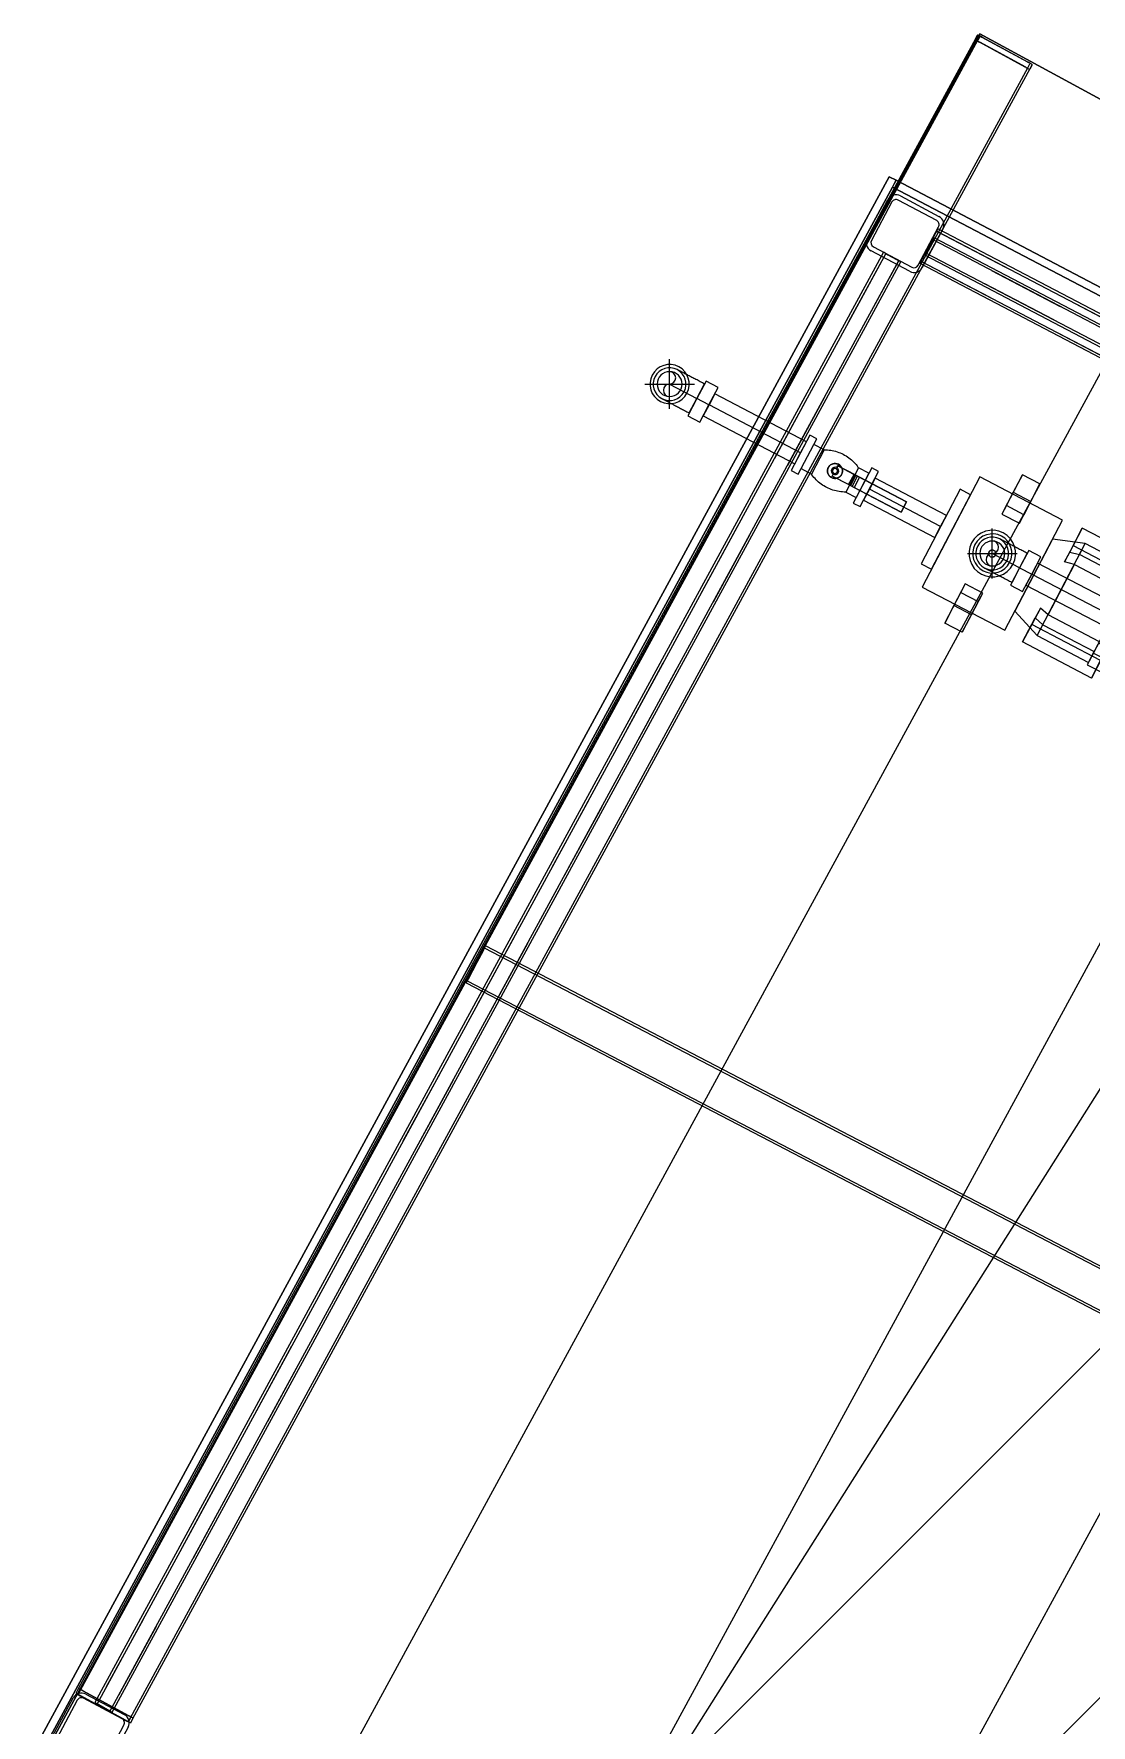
# Model space of a CAD drawing. Header units: metres. Extents: x -207 to 292, y -187 to 169.
# Drawn here: x 9.189 to 10.549, y 98.082 to 100.258 of the extents above; entities that cross this region are included whole.
import ezdxf

# ---------------------------------------------------------------- set-up
doc = ezdxf.new("R2010")
doc.units = ezdxf.units.M
doc.linetypes.add('Hidden', pattern=[0.007144, 0.004763, -0.002381])
for name, color, linetype, lineweight in [('A-FLOR', 7, 'Continuous', 9), ('A-ROOF', 7, 'Continuous', 9), ('A-ROOF-PATT', 7, 'Continuous', 9), ('I-WALL', 7, 'Continuous', 9), ('M-EQPM', 7, 'Continuous', 9), ('P-PIPE', 7, 'Continuous', 9), ('P-PIPE-CNTR', 7, 'Continuous', 9), ('S-BEAM', 7, 'Continuous', 9), ('S-COLS', 7, 'Continuous', 9)]:
    doc.layers.add(name, color=color, linetype=linetype, lineweight=lineweight)
doc.layers.add('PR10-ARQ-PL-001-Emplazamiento-C-1_dwg', color=7, linetype='Continuous', lineweight=9, true_color=0x767676)

# ---------------------------------------------------------------- blocks, each defined once
blk = doc.blocks.new('FCA_N_Columna de acero - 80 x 80 mm-2117978-PLANTA EMPLAZAMIENTO ACTUALIZADO')
at = {"layer": 'S-COLS'}
for p, q in [((-0.04, -0.028), (-0.04, 0.028)), ((-0.04, -0.028), (-0.04, 0.028)), ((-0.034, 0.028), (-0.034, -0.028)), ((-0.034, 0.028), (-0.034, -0.028)), ((-0.028, 0.04), (0.028, 0.04)), ((-0.028, 0.04), (0.028, 0.04)), ((0.028, 0.034), (-0.028, 0.034)), ((0.028, 0.034), (-0.028, 0.034)), ((0.034, -0.028), (0.034, 0.028)), ((0.034, -0.028), (0.034, 0.028)), ((0.04, 0.028), (0.04, -0.028)), ((0.04, 0.028), (0.04, -0.028)), ((-0.028, -0.034), (0.028, -0.034)), ((-0.028, -0.034), (0.028, -0.034)), ((0.028, -0.04), (-0.028, -0.04)), ((0.028, -0.04), (-0.028, -0.04))]:
    blk.add_line(p, q, dxfattribs=at)
for centre, radius, start, end in [((-0.028, 0.028), 0.012, 90, 180), ((-0.028, 0.028), 0.012, 90, 180), ((-0.028, 0.028), 0.006, 90, 180), ((-0.028, 0.028), 0.006, 90, 180), ((0.028, 0.028), 0.012, 360, 90), ((0.028, 0.028), 0.012, 360, 90), ((0.028, 0.028), 0.006, 360, 90), ((0.028, 0.028), 0.006, 360, 90), ((-0.028, -0.028), 0.012, 180, 270), ((-0.028, -0.028), 0.012, 180, 270), ((-0.028, -0.028), 0.006, 180, 270), ((-0.028, -0.028), 0.006, 180, 270), ((0.028, -0.028), 0.012, 270, 360), ((0.028, -0.028), 0.006, 270, 360), ((0.028, -0.028), 0.012, 270, 360), ((0.028, -0.028), 0.006, 270, 360)]:
    blk.add_arc(centre, radius, start, end, dxfattribs=at)
blk = doc.blocks.new('FCA_N_Columna de acero - 80 x 80 mm-2120032-PLANTA EMPLAZAMIENTO ACTUALIZADO')
at = {"layer": 'S-COLS'}
for p, q in [((-0.04, -0.028), (-0.04, 0.028)), ((-0.04, -0.028), (-0.04, 0.028)), ((-0.034, 0.028), (-0.034, -0.028)), ((-0.034, 0.028), (-0.034, -0.028)), ((-0.028, 0.04), (0.028, 0.04)), ((-0.028, 0.04), (0.028, 0.04)), ((0.028, 0.034), (-0.028, 0.034)), ((0.028, 0.034), (-0.028, 0.034)), ((0.034, -0.028), (0.034, 0.028)), ((0.034, -0.028), (0.034, 0.028)), ((0.04, 0.028), (0.04, -0.028)), ((0.04, 0.028), (0.04, -0.028)), ((-0.028, -0.034), (0.028, -0.034)), ((-0.028, -0.034), (0.028, -0.034)), ((0.028, -0.04), (-0.028, -0.04)), ((0.028, -0.04), (-0.028, -0.04))]:
    blk.add_line(p, q, dxfattribs=at)
for centre, radius, start, end in [((-0.028, 0.028), 0.012, 90, 180), ((-0.028, 0.028), 0.012, 90, 180), ((-0.028, 0.028), 0.006, 90, 180), ((-0.028, 0.028), 0.006, 90, 180), ((0.028, 0.028), 0.012, 360, 90), ((0.028, 0.028), 0.012, 360, 90), ((0.028, 0.028), 0.006, 360, 90), ((0.028, 0.028), 0.006, 360, 90), ((-0.028, -0.028), 0.012, 180, 270), ((-0.028, -0.028), 0.012, 180, 270), ((-0.028, -0.028), 0.006, 180, 270), ((-0.028, -0.028), 0.006, 180, 270), ((0.028, -0.028), 0.012, 270, 360), ((0.028, -0.028), 0.006, 270, 360), ((0.028, -0.028), 0.012, 270, 360), ((0.028, -0.028), 0.006, 270, 360)]:
    blk.add_arc(centre, radius, start, end, dxfattribs=at)
blk = doc.blocks.new('M_HSS Rectangular - HSS50_8X25_4X3_2-2119533-PLANTA EMPLAZAMIENTO ACTUALIZADO')
at = {"layer": 'S-BEAM'}
for p, q in [((1.0626, 0.0127), (-1.0611, 0.0127)), ((-1.0611, 0.0127), (-1.0611, 0.00634)), ((-1.0611, 0.0127), (-1.0611, 0.00634)), ((1.0626, 0.00952), (-1.0611, 0.00952)), ((-1.0611, 0.00634), (-1.0611, 0.00952)), ((-1.0611, 0.00634), (-1.0611, 0.00952)), ((-1.0611, -0.00634), (-1.0611, 0.00634)), ((-1.0611, 0.00634), (-1.0611, -0.00634)), ((-1.0611, 0.00634), (-1.0611, -0.00634)), ((-1.0611, -0.00634), (-1.0611, 0.00634)), ((1.0626, 0.00634), (1.0626, 0.0127)), ((1.0626, 0.00634), (1.0626, 0.0127)), ((1.0626, 0.00952), (1.0626, 0.00634)), ((1.0626, 0.00952), (1.0626, 0.00634)), ((1.0626, -0.00634), (1.0626, 0.00634)), ((1.0626, 0.00634), (1.0626, -0.00634)), ((1.0626, 0.00634), (1.0626, -0.00634)), ((1.0626, -0.00634), (1.0626, 0.00634)), ((-1.0611, -0.00634), (-1.0611, -0.0127)), ((-1.0611, -0.00634), (-1.0611, -0.0127)), ((-1.0611, -0.00952), (-1.0611, -0.00634)), ((-1.0611, -0.00952), (-1.0611, -0.00634)), ((-1.0611, -0.00952), (1.0626, -0.00952)), ((-1.0611, -0.0127), (1.0626, -0.0127)), ((1.0626, -0.0127), (1.0626, -0.00634)), ((1.0626, -0.0127), (1.0626, -0.00634)), ((1.0626, -0.00634), (1.0626, -0.00952)), ((1.0626, -0.00634), (1.0626, -0.00952))]:
    blk.add_line(p, q, dxfattribs=at)
at = {"layer": 'S-BEAM', "linetype": 'Hidden'}
for p, q in [((1.0626, 0.00952), (-1.0611, 0.00952)), ((1.0626, -0.00952), (-1.0611, -0.00952))]:
    blk.add_line(p, q, dxfattribs=at)
blk = doc.blocks.new('M_HSS Rectangular - HSS50_8X25_4X3_2-2119583-PLANTA EMPLAZAMIENTO ACTUALIZADO')
at = {"layer": 'S-BEAM'}
for p, q in [((1.1933, 0.0127), (-1.1918, 0.0127)), ((-1.1918, 0.0127), (-1.1918, 0.00634)), ((-1.1918, 0.0127), (-1.1918, 0.00634)), ((1.1933, 0.00952), (-1.1918, 0.00952)), ((-1.1918, 0.00634), (-1.1918, 0.00952)), ((-1.1918, 0.00634), (-1.1918, 0.00952)), ((-1.1918, -0.00634), (-1.1918, 0.00634)), ((-1.1918, 0.00634), (-1.1918, -0.00634)), ((-1.1918, 0.00634), (-1.1918, -0.00634)), ((-1.1918, -0.00634), (-1.1918, 0.00634)), ((-1.1918, -0.00634), (-1.1918, -0.0127)), ((-1.1918, -0.00634), (-1.1918, -0.0127)), ((-1.1918, -0.00952), (-1.1918, -0.00634)), ((-1.1918, -0.00952), (-1.1918, -0.00634)), ((-1.1918, -0.00952), (1.1933, -0.00952)), ((-1.1918, -0.0127), (1.1933, -0.0127))]:
    blk.add_line(p, q, dxfattribs=at)
at = {"layer": 'S-BEAM', "linetype": 'Hidden'}
for p, q in [((1.1933, 0.00952), (-1.1918, 0.00952)), ((1.1933, -0.00952), (-1.1918, -0.00952))]:
    blk.add_line(p, q, dxfattribs=at)
blk = doc.blocks.new('M_HSS Rectangular - 8 x 8 cm-2120033-PLANTA EMPLAZAMIENTO ACTUALIZADO')
at = {"layer": 'S-BEAM'}
for p, q in [((10.4025, 100.2494), (9.2461, 98.122)), ((10.4026, 100.2563), (9.2462, 98.1289)), ((10.3997, 100.2509), (10.4026, 100.2563)), ((10.4054, 100.2548), (10.4025, 100.2494)), ((10.4641, 100.2152), (10.405, 100.2474)), ((10.4052, 100.2476), (10.4643, 100.2155)), ((10.4675, 100.2214), (10.4084, 100.2535)), ((10.4085, 100.2538), (10.4676, 100.2216)), ((9.3108, 98.0869), (10.4672, 100.2142)), ((9.3165, 98.0907), (10.4729, 100.2181)), ((10.4672, 100.2142), (10.4701, 100.2196)), ((10.4729, 100.2181), (10.47, 100.2127)), ((9.2462, 98.1289), (9.2433, 98.1236)), ((9.2461, 98.122), (9.249, 98.1274)), ((9.2486, 98.12), (9.3077, 98.0879)), ((9.3079, 98.0881), (9.2488, 98.1203)), ((9.252, 98.1261), (9.3111, 98.094)), ((9.3112, 98.0943), (9.2521, 98.1264)), ((9.3137, 98.0922), (9.3108, 98.0869)), ((9.3136, 98.0853), (9.3165, 98.0907))]:
    blk.add_line(p, q, dxfattribs=at)
for centre, major_axis, start_param, end_param in [((10.4053, 100.2479), (-0.00559, 0.00304), 0, 1.570796), ((10.4053, 100.2479), (-0.00279, 0.00152), 0, 1.570796), ((10.4082, 100.2532), (-0.00559, 0.00304), 4.712389, 6.283185), ((10.4082, 100.2532), (-0.00279, 0.00152), 4.712389, 6.283185), ((10.4644, 100.2157), (-0.00559, 0.00304), 1.570796, 3.141593), ((10.4644, 100.2157), (-0.00279, 0.00152), 1.570796, 3.141593), ((10.4673, 100.2211), (-0.00279, 0.00152), 3.141593, 4.712389), ((10.4673, 100.2211), (-0.00559, 0.00304), 3.141593, 4.712389), ((9.2489, 98.1205), (-0.00559, 0.00304), 0, 1.570796), ((9.2489, 98.1205), (-0.00279, 0.00152), 0, 1.570796), ((9.2518, 98.1259), (-0.00559, 0.00304), 4.712389, 6.283185), ((9.2518, 98.1259), (-0.00279, 0.00152), 4.712389, 6.283185), ((9.3109, 98.0938), (-0.00279, 0.00152), 3.141593, 4.712389), ((9.3109, 98.0938), (-0.00559, 0.00304), 3.141593, 4.712389), ((9.308, 98.0884), (-0.00559, 0.00304), 1.570796, 3.141593), ((9.308, 98.0884), (-0.00279, 0.00152), 1.570796, 3.141593)]:
    blk.add_ellipse(centre, major_axis=major_axis, ratio=0.090789, start_param=start_param, end_param=end_param, dxfattribs=at)
blk = doc.blocks.new('M_HSS Rectangular - 5 x 5 cm-2120839-PLANTA EMPLAZAMIENTO ACTUALIZADO')
at = {"layer": 'S-BEAM'}
for p, q in [((1.1932, 0.025), (-1.1917, 0.025)), ((1.1932, 0.02182), (-1.1917, 0.02182)), ((1.1932, 0.01864), (1.1932, 0.025)), ((1.1932, 0.01864), (1.1932, 0.025)), ((1.1932, 0.02182), (1.1932, 0.01864)), ((1.1932, 0.02182), (1.1932, 0.01864)), ((1.1932, -0.01864), (1.1932, 0.01864)), ((1.1932, 0.01864), (1.1932, -0.01864)), ((1.1932, 0.01864), (1.1932, -0.01864)), ((1.1932, -0.01864), (1.1932, 0.01864)), ((1.1932, -0.025), (1.1932, -0.01864)), ((1.1932, -0.025), (1.1932, -0.01864)), ((1.1932, -0.01864), (1.1932, -0.02182)), ((1.1932, -0.01864), (1.1932, -0.02182)), ((-1.1917, -0.02182), (1.1932, -0.02182)), ((-1.1917, -0.025), (1.1932, -0.025))]:
    blk.add_line(p, q, dxfattribs=at)
at = {"layer": 'S-BEAM', "linetype": 'Hidden'}
for p, q in [((1.1932, 0.02182), (-1.1917, 0.02182)), ((1.1932, -0.02182), (-1.1917, -0.02182))]:
    blk.add_line(p, q, dxfattribs=at)
blk = doc.blocks.new('M_HSS Rectangular - 5 x 5 cm-2120594-PLANTA EMPLAZAMIENTO ACTUALIZADO')
at = {"layer": 'S-BEAM'}
for p, q in [((9.7648, 99.075), (9.7477, 99.0421)), ((9.7478, 99.0424), (9.765, 99.0753)), ((9.7671, 99.0793), (9.7499, 99.0465)), ((9.7501, 99.0468), (9.7672, 99.0796)), ((9.768, 99.0812), (9.7648, 99.075)), ((9.765, 99.0753), (9.7666, 99.0784)), ((9.7666, 99.0784), (9.7684, 99.0818)), ((9.7671, 99.0793), (9.7684, 99.0819)), ((9.7698, 99.0847), (9.7672, 99.0796)), ((9.7698, 99.0847), (9.768, 99.0812)), ((11.9549, 97.9421), (9.7684, 99.0819)), ((11.9564, 97.9449), (9.7698, 99.0847)), ((9.7477, 99.0421), (9.745, 99.0371)), ((9.745, 99.0371), (9.7468, 99.0406)), ((9.745, 99.0371), (11.9316, 97.8973)), ((9.7483, 99.0434), (9.7465, 99.0399)), ((9.7465, 99.0399), (9.7478, 99.0424)), ((9.7465, 99.0399), (11.9331, 97.9001)), ((9.7501, 99.0468), (9.7468, 99.0406)), ((9.7483, 99.0434), (9.7499, 99.0465))]:
    blk.add_line(p, q, dxfattribs=at)
blk = doc.blocks.new('M_End Suction Pump - Close Coupled - 3_6 LPS - 0_9 Meter Head 2-2164182-PLANTA EMPLAZAMIENTO ACTUALIZADO')
at = {"layer": 'M-EQPM'}
for p, q in [((-0.0254, 0.2154), (-0.0254, 0.19)), ((-0.0254, 0.1708), (-0.0254, 0.2154)), ((-0.0254, 0.2154), (0, 0.2154)), ((0, 0.19), (0, 0.2154)), ((0, 0.2154), (0, 0.1708)), ((-0.1873, 0.1777), (-0.2127, 0.1777)), ((-0.2127, 0.1777), (-0.2127, 0.0377)), ((-0.2127, 0.1777), (-0.2127, 0.0377)), ((-0.2, 0.1904), (-0.2, 0.165)), ((-0.2, 0.1607), (-0.2, 0.1904)), ((-0.2, 0.1904), (-0.1, 0.1904)), ((-0.1873, 0.0377), (-0.1873, 0.1777)), ((-0.1873, 0.1607), (-0.1873, 0.1777)), ((-0.1127, 0.1745), (-0.1873, 0.1745)), ((-0.1873, 0.1745), (-0.1873, 0.0409)), ((-0.1873, 0.1745), (-0.1873, 0.1586)), ((-0.0726, 0.1599), (-0.1127, 0.1745)), ((-0.1127, 0.1745), (-0.1127, 0.1586)), ((-0.1127, 0.1745), (-0.1127, 0.0409)), ((-0.1, 0.165), (-0.1, 0.1904)), ((-0.1, 0.1904), (-0.1, 0.1555)), ((0.0472, 0.1877), (-0.0726, 0.1877)), ((-0.0726, 0.1877), (-0.0726, 0.0277)), ((-0.0726, 0.1877), (-0.0726, 0.0277)), ((-0.0254, 0.19), (-0.0254, 0.1584)), ((-0.0254, 0.19), (0, 0.19)), ((0, 0.1584), (0, 0.19)), ((0.0472, 0.0277), (0.0472, 0.1877)), ((0.0472, 0.0277), (0.0472, 0.1877)), ((-0.2, 0.165), (-0.2, 0.1464)), ((-0.2, 0.165), (-0.1, 0.165)), ((-0.1873, 0.1607), (-0.2, 0.1607)), ((-0.2, 0.1607), (-0.2, 0.1464)), ((-0.1873, 0.1586), (-0.1873, 0.1607)), ((-0.1127, 0.1586), (-0.1873, 0.1586)), ((-0.1, 0.1555), (-0.1127, 0.1586)), ((-0.1, 0.1412), (-0.1, 0.165)), ((-0.1, 0.1412), (-0.1, 0.1555)), ((-0.0726, 0.0555), (-0.0726, 0.1599)), ((-0.0726, 0.0555), (-0.0726, 0.1599)), ((0, 0.1708), (-0.0254, 0.1708)), ((-0.0254, 0.1708), (-0.0254, 0.1584)), ((-0.0254, 0.1584), (0, 0.1584)), ((0, 0.1584), (0, 0.1708)), ((0.0623, 0.1618), (0.0472, 0.1618)), ((0.0472, 0.1618), (0.0472, 0.0536)), ((0.0472, 0.1618), (0.0472, 0.0536)), ((0.0623, 0.0536), (0.0623, 0.1618)), ((0.0623, 0.0536), (0.0623, 0.1618)), ((-0.2, 0.1464), (-0.1873, 0.1464)), ((-0.1873, 0.069), (-0.1873, 0.1464)), ((-0.1873, 0.1464), (-0.1873, 0.1442)), ((-0.1873, 0.1442), (-0.1873, 0.0712)), ((-0.1873, 0.1442), (-0.1127, 0.1442)), ((-0.1127, 0.1442), (-0.1127, 0.0712)), ((-0.1127, 0.1442), (-0.1, 0.1412)), ((-0.1873, 0.069), (-0.2, 0.069)), ((-0.2, 0.069), (-0.2, 0.0547)), ((-0.2, 0.069), (-0.2, 0.0504)), ((-0.1873, 0.0712), (-0.1873, 0.069)), ((-0.1127, 0.0712), (-0.1873, 0.0712)), ((-0.1127, 0.0712), (-0.1, 0.0742)), ((-0.1, 0.0504), (-0.1, 0.0742)), ((-0.1, 0.0742), (-0.1, 0.0599)), ((-0.2, 0.0547), (-0.1873, 0.0547)), ((-0.2, 0.025), (-0.2, 0.0547)), ((-0.2, 0.0504), (-0.2, 0.025)), ((-0.1, 0.0504), (-0.2, 0.0504)), ((-0.1873, 0.0547), (-0.1873, 0.0568)), ((-0.1873, 0.0568), (-0.1873, 0.0409)), ((-0.1873, 0.0568), (-0.1127, 0.0568)), ((-0.1873, 0.0377), (-0.1873, 0.0547)), ((-0.1, 0.0599), (-0.1127, 0.0568)), ((-0.1127, 0.0568), (-0.1127, 0.0409)), ((-0.1127, 0.0409), (-0.0726, 0.0555)), ((-0.1, 0.0599), (-0.1, 0.025)), ((-0.1, 0.025), (-0.1, 0.0504)), ((0, 0.057), (-0.0254, 0.057)), ((-0.0254, 0.057), (-0.0254, 0.0446)), ((-0.0254, 0.057), (-0.0254, 0.0254)), ((-0.0254, 0.0446), (0, 0.0446)), ((-0.0254, 0), (-0.0254, 0.0446)), ((0, 0.0446), (0, 0.057)), ((0, 0.0254), (0, 0.057)), ((0, 0.0446), (0, 0)), ((0.0472, 0.0536), (0.0623, 0.0536)), ((-0.2127, 0.0377), (-0.1873, 0.0377)), ((-0.2, 0.025), (-0.1, 0.025)), ((-0.1873, 0.0409), (-0.1127, 0.0409)), ((-0.0726, 0.0277), (0.0472, 0.0277)), ((-0.0254, 0.0254), (-0.0254, 0)), ((0, 0.0254), (-0.0254, 0.0254)), ((0, 0), (0, 0.0254)), ((-0.0254, 0), (0, 0))]:
    blk.add_line(p, q, dxfattribs=at)
for radius, start, end in [(0.03, 90, 270), (0.03, 90, 270), (0.03, 270, 90), (0.03, 270, 90), (0.0046, 90, 270), (0.0046, 270, 90)]:
    blk.add_arc((-0.0127, 0.1077), radius, start, end, dxfattribs=at)
for points in [[(-0.0127, 0.1031), (-0.013, 0.1031), (-0.0135, 0.1032), (-0.0143, 0.1034), (-0.015, 0.1037), (-0.0157, 0.1042), (-0.0162, 0.1047), (-0.0167, 0.1054), (-0.017, 0.1061), (-0.0173, 0.107), (-0.0173, 0.1077), (-0.0173, 0.1084), (-0.0171, 0.109), (-0.0168, 0.1098), (-0.0162, 0.1107), (-0.0155, 0.1114), (-0.0144, 0.1121), (-0.0134, 0.1123), (-0.0127, 0.1123)], [(-0.0127, 0.1123), (-0.0124, 0.1123), (-0.0119, 0.1122), (-0.0111, 0.112), (-0.0104, 0.1117), (-0.0097, 0.1112), (-0.0092, 0.1107), (-0.0087, 0.11), (-0.0084, 0.1093), (-0.0081, 0.1084), (-0.0081, 0.1077), (-0.0081, 0.107), (-0.0083, 0.1064), (-0.0086, 0.1056), (-0.0092, 0.1047), (-0.0099, 0.104), (-0.011, 0.1033), (-0.012, 0.1031), (-0.0127, 0.1031)]]:
    blk.add_open_spline(points, degree=3, knots=[0, 0, 0, 0, 0.055556, 0.111111, 0.166667, 0.222222, 0.277778, 0.333333, 0.388889, 0.444444, 0.513889, 0.548611, 0.583333, 0.652778, 0.722222, 0.791667, 0.861111, 1, 1, 1, 1], dxfattribs=at)
blk = doc.blocks.new('Plastico - Codo - PL - Codo-705725-PLANTA EMPLAZAMIENTO ACTUALIZADO')
at = {"layer": 'P-PIPE'}
for p, q in [((10.0535, 99.8113), (10.0418, 99.7889)), ((10.069, 99.8031), (10.0535, 99.8113)), ((10.0418, 99.7889), (10.0516, 99.8076)), ((10.0572, 99.7808), (10.069, 99.8031)), ((10.0418, 99.7889), (10.0301, 99.7666)), ((10.032, 99.7703), (10.0418, 99.7889)), ((10.0455, 99.7585), (10.0572, 99.7808)), ((10.0301, 99.7666), (10.0455, 99.7585))]:
    blk.add_line(p, q, dxfattribs=at)
at = {"layer": 'P-PIPE', "flags": 128}
for points in [[(10.0516, 99.8076), (10.0502, 99.8083), (10.0488, 99.8091), (10.0474, 99.8098), (10.046, 99.8105), (10.0446, 99.8112), (10.0432, 99.812), (10.0419, 99.8127), (10.0405, 99.8134), (10.0392, 99.8141), (10.0379, 99.8148), (10.0366, 99.8154), (10.0354, 99.8161), (10.0341, 99.8168), (10.0329, 99.8174), (10.0318, 99.818), (10.0306, 99.8186), (10.0295, 99.8192), (10.0284, 99.8198), (10.0274, 99.8203), (10.0264, 99.8208), (10.0254, 99.8213), (10.0245, 99.8218), (10.0236, 99.8223), (10.0228, 99.8227), (10.022, 99.8231), (10.0213, 99.8235), (10.0206, 99.8239), (10.02, 99.8242), (10.0194, 99.8245), (10.0188, 99.8248), (10.0184, 99.825), (10.0179, 99.8253), (10.0176, 99.8255), (10.0172, 99.8256), (10.017, 99.8258), (10.0168, 99.8259), (10.0166, 99.826), (10.0165, 99.826), (10.0165, 99.826)], [(9.9968, 99.7887), (9.9969, 99.7887), (9.997, 99.7887), (9.9971, 99.7886), (9.9973, 99.7885), (9.9975, 99.7883), (9.9979, 99.7882), (9.9982, 99.788), (9.9986, 99.7878), (9.9991, 99.7875), (9.9996, 99.7873), (10.0002, 99.787), (10.0008, 99.7866), (10.0015, 99.7863), (10.0022, 99.7859), (10.003, 99.7855), (10.0038, 99.7851), (10.0047, 99.7846), (10.0056, 99.7841), (10.0065, 99.7836), (10.0075, 99.7831), (10.0085, 99.7826), (10.0096, 99.782), (10.0107, 99.7814), (10.0118, 99.7808), (10.013, 99.7802), (10.0142, 99.7796), (10.0154, 99.779), (10.0167, 99.7783), (10.018, 99.7776), (10.0193, 99.7769), (10.0206, 99.7762), (10.0219, 99.7755), (10.0233, 99.7748), (10.0246, 99.7741), (10.026, 99.7734), (10.0274, 99.7727), (10.0288, 99.7719), (10.0302, 99.7712), (10.0316, 99.7705), (10.032, 99.7703)]]:
    blk.add_lwpolyline(points, dxfattribs=at)
at = {"layer": 'P-PIPE'}
for radius, start, end in [(0.0252, 332.2843, 152.2843), (0.0252, 332.2843, 152.2843), (0.0252, 152.2843, 332.2843), (0.0252, 152.2843, 332.2843), (0.0211, 152.2843, 332.2843), (0.0211, 332.2843, 152.2843)]:
    blk.add_arc((10.0066, 99.8074), radius, start, end, dxfattribs=at)
blk = doc.blocks.new('M_Ball Valve - 50-150 mm - 32mm-2166212-PLANTA EMPLAZAMIENTO ACTUALIZADO')
at = {"layer": 'P-PIPE'}
for p, q in [((-0.04, 0.0256), (-0.05, 0.0256)), ((-0.05, 0.0256), (-0.05, -0.0256)), ((-0.05, 0.0256), (-0.05, -0.0256)), ((-0.04, -0.0256), (-0.04, 0.0256)), ((-0.04, -0.0256), (-0.04, 0.0256)), ((0.05, 0.0256), (0.04, 0.0256)), ((0.04, 0.0256), (0.04, -0.0256)), ((0.04, 0.0256), (0.04, -0.0256)), ((0.05, -0.0256), (0.05, 0.0256)), ((0.05, -0.0256), (0.05, 0.0256)), ((-0.025, 0.0176), (-0.04, 0.0176)), ((-0.04, -0.0176), (-0.04, 0.0176)), ((-0.04, -0.0176), (-0.04, 0.0176)), ((-0.025, 0.0176), (-0.025, -0.0176)), ((-0.025, 0.0176), (-0.025, -0.0176)), ((0, 0.0075), (0, 0.0048)), ((0, 0.0048), (0, 0.0075)), ((0, 0.0075), (0.0237, 0.0075)), ((0.0263, 0.0075), (0, 0.0075)), ((0.0237, 0.0075), (0.029, 0.0075)), ((0.0237, -0.0075), (0.0237, 0.0075)), ((0.04, 0.0176), (0.025, 0.0176)), ((0.025, 0.0176), (0.025, -0.0176)), ((0.025, 0.0176), (0.025, -0.0176)), ((0.0263, 0.0075), (0.0263, -0.0075)), ((0.0316, 0.0075), (0.0263, 0.0075)), ((0.029, 0.0075), (0.1, 0.0075)), ((0.029, -0.0075), (0.029, 0.0075)), ((0.0316, 0.0075), (0.0316, -0.0075)), ((0.1, 0.0075), (0.0316, 0.0075)), ((0.04, 0.0176), (0.04, -0.0176)), ((0.04, 0.0176), (0.04, -0.0176)), ((0.1, 0.0075), (0.1, -0.0075)), ((0.1, -0.0075), (0.1, 0.0075)), ((-0.04, -0.0176), (-0.025, -0.0176)), ((0, -0.0075), (0, -0.0048)), ((0, -0.0048), (0, -0.0075)), ((0.0263, -0.0075), (0, -0.0075)), ((0.0237, -0.0075), (0, -0.0075)), ((0.029, -0.0075), (0.0237, -0.0075)), ((0.025, -0.0176), (0.04, -0.0176)), ((0.0263, -0.0075), (0.0316, -0.0075)), ((0.1, -0.0075), (0.029, -0.0075)), ((0.0316, -0.0075), (0.1, -0.0075)), ((-0.05, -0.0256), (-0.04, -0.0256)), ((0.04, -0.0256), (0.05, -0.0256))]:
    blk.add_line(p, q, dxfattribs=at)
at = {"layer": 'P-PIPE', "flags": 128}
for points in [[(-0.025, 0.0176), (-0.0231, 0.0186), (-0.0212, 0.0194), (-0.0192, 0.0203), (-0.0172, 0.021), (-0.0152, 0.0216), (-0.0132, 0.0222), (-0.0111, 0.0227), (-0.009, 0.0231), (-0.0069, 0.0234), (-0.0048, 0.0236), (-0.0027, 0.0238), (-0.0006, 0.0239), (0.0015, 0.0238), (0.0036, 0.0237), (0.0058, 0.0236), (0.0079, 0.0233), (0.0099, 0.0229), (0.012, 0.0225), (0.0141, 0.022), (0.0161, 0.0214), (0.0181, 0.0207), (0.0201, 0.0199), (0.022, 0.0191), (0.0239, 0.0181), (0.025, 0.0176)], [(0.025, -0.0176), (0.0231, -0.0186), (0.0212, -0.0194), (0.0192, -0.0203), (0.0172, -0.021), (0.0152, -0.0216), (0.0132, -0.0222), (0.0111, -0.0227), (0.009, -0.0231), (0.0069, -0.0234), (0.0048, -0.0236), (0.0027, -0.0238), (0.0006, -0.0239), (-0.0015, -0.0238), (-0.0036, -0.0237), (-0.0058, -0.0236), (-0.0079, -0.0233), (-0.0099, -0.0229), (-0.012, -0.0225), (-0.0141, -0.022), (-0.0161, -0.0214), (-0.0181, -0.0207), (-0.0201, -0.0199), (-0.022, -0.0191), (-0.0239, -0.0181), (-0.025, -0.0176)]]:
    blk.add_lwpolyline(points, dxfattribs=at)
at = {"layer": 'P-PIPE'}
for radius, start, end in [(0.0096, 360, 180), (0.0048, 360, 180), (0.0048, 0, 180), (0.0032, 0, 180), (0.0032, 360, 180), (0.0032, 0, 180), (0.0032, 0, 180), (0.0048, 360, 90), (0.0048, 0, 90), (0.0096, 180, 360), (0.0048, 180, 360), (0.0048, 180, 360), (0.0032, 180, 360), (0.0032, 180, 360), (0.0032, 180, 360), (0.0032, 180, 360), (0.0048, 270, 360), (0.0048, 270, 360)]:
    blk.add_arc((0, 0), radius, start, end, dxfattribs=at)
for points in [[(-0.0096, 0), (-0.0096, 0.0011), (-0.0093, 0.0028), (-0.0085, 0.0046), (-0.0079, 0.0055), (-0.0074, 0.0062), (-0.0068, 0.0068), (-0.0062, 0.0074), (-0.0055, 0.0079), (-0.0048, 0.0083), (-0.0041, 0.0087), (-0.003, 0.0091), (-0.0011, 0.0096), (0.0011, 0.0096), (0.003, 0.0091), (0.0041, 0.0087), (0.0048, 0.0083), (0.0055, 0.0079), (0.0062, 0.0074), (0.0068, 0.0068), (0.0074, 0.0062), (0.0079, 0.0055), (0.0085, 0.0046), (0.0093, 0.0028), (0.0096, 0.0011), (0.0096, 0)], [(0.0096, 0), (0.0096, -0.0011), (0.0093, -0.0028), (0.0085, -0.0046), (0.0079, -0.0055), (0.0074, -0.0062), (0.0068, -0.0068), (0.0062, -0.0074), (0.0055, -0.0079), (0.0048, -0.0083), (0.0041, -0.0087), (0.003, -0.0091), (0.0011, -0.0096), (-0.0011, -0.0096), (-0.003, -0.0091), (-0.0041, -0.0087), (-0.0048, -0.0083), (-0.0055, -0.0079), (-0.0062, -0.0074), (-0.0068, -0.0068), (-0.0074, -0.0062), (-0.0079, -0.0055), (-0.0085, -0.0046), (-0.0093, -0.0028), (-0.0096, -0.0011), (-0.0096, 0)]]:
    blk.add_open_spline(points, degree=3, knots=[-1, -1, -1, -1, -0.888889, -0.833333, -0.805556, -0.777778, -0.75, -0.722222, -0.694444, -0.666667, -0.638889, -0.611111, -0.555556, -0.444444, -0.388889, -0.361111, -0.333333, -0.305556, -0.277778, -0.25, -0.222222, -0.194444, -0.166667, -0.111111, 0, 0, 0, 0], dxfattribs=at)
blk = doc.blocks.new('Plastico - Codo - PL - Codo-V73-PLANTA EMPLAZAMIENTO ACTUALIZADO')
at = {"layer": 'P-PIPE'}
for p, q in [((10.4685, 99.5934), (10.4568, 99.5711)), ((10.4839, 99.5854), (10.4685, 99.5934)), ((10.4666, 99.5898), (10.4568, 99.5711)), ((10.4723, 99.563), (10.4839, 99.5854)), ((10.4568, 99.5711), (10.4451, 99.5487)), ((10.4568, 99.5711), (10.447, 99.5524)), ((10.4606, 99.5406), (10.4723, 99.563)), ((10.4451, 99.5487), (10.4606, 99.5406))]:
    blk.add_line(p, q, dxfattribs=at)
at = {"layer": 'P-PIPE', "flags": 128}
for points in [[(10.4666, 99.5898), (10.4652, 99.5905), (10.4637, 99.5912), (10.4623, 99.592), (10.461, 99.5927), (10.4596, 99.5934), (10.4582, 99.5941), (10.4568, 99.5948), (10.4555, 99.5955), (10.4542, 99.5962), (10.4529, 99.5969), (10.4516, 99.5976), (10.4503, 99.5982), (10.4491, 99.5989), (10.4479, 99.5995), (10.4467, 99.6001), (10.4455, 99.6007), (10.4444, 99.6013), (10.4434, 99.6019), (10.4423, 99.6024), (10.4413, 99.6029), (10.4404, 99.6034), (10.4394, 99.6039), (10.4386, 99.6044), (10.4377, 99.6048), (10.437, 99.6052), (10.4362, 99.6056), (10.4355, 99.606), (10.4349, 99.6063), (10.4343, 99.6066), (10.4338, 99.6069), (10.4333, 99.6071), (10.4329, 99.6074), (10.4325, 99.6076), (10.4322, 99.6077), (10.4319, 99.6079), (10.4317, 99.608), (10.4315, 99.6081), (10.4314, 99.6081), (10.4314, 99.6081)], [(10.4118, 99.5708), (10.4119, 99.5708), (10.412, 99.5707), (10.4121, 99.5706), (10.4123, 99.5705), (10.4125, 99.5704), (10.4129, 99.5702), (10.4132, 99.5701), (10.4136, 99.5698), (10.4141, 99.5696), (10.4146, 99.5693), (10.4152, 99.569), (10.4158, 99.5687), (10.4165, 99.5683), (10.4172, 99.568), (10.418, 99.5676), (10.4188, 99.5671), (10.4197, 99.5667), (10.4206, 99.5662), (10.4215, 99.5657), (10.4225, 99.5652), (10.4235, 99.5647), (10.4246, 99.5641), (10.4257, 99.5635), (10.4269, 99.5629), (10.428, 99.5623), (10.4292, 99.5617), (10.4304, 99.561), (10.4317, 99.5604), (10.433, 99.5597), (10.4343, 99.559), (10.4356, 99.5584), (10.4369, 99.5577), (10.4383, 99.5569), (10.4397, 99.5562), (10.4411, 99.5555), (10.4424, 99.5548), (10.4438, 99.5541), (10.4452, 99.5533), (10.4467, 99.5526), (10.447, 99.5524)]]:
    blk.add_lwpolyline(points, dxfattribs=at)
at = {"layer": 'P-PIPE'}
for radius, start, end in [(0.0252, 152.4113, 332.4113), (0.0252, 152.4113, 332.4113), (0.0252, 332.4113, 152.4113), (0.0252, 332.4113, 152.4113), (0.0211, 152.4113, 332.4113), (0.0211, 332.4113, 152.4113)]:
    blk.add_arc((10.4216, 99.5895), radius, start, end, dxfattribs=at)
blk = doc.blocks.new('YADRAN_LASQUEMAS_ARQ_MO_006_E02_rvt-1-PLANTA EMPLAZAMIENTO ACTUALIZADO')
at = {"layer": 'A-ROOF-PATT', "true_color": 0x008040}
h = blk.add_hatch(dxfattribs=at)
h.set_pattern_fill('FP_66', color=116, style=0, pattern_type=2)
h.set_pattern_definition([(241.477, (-33.576, 19.343), (0.3075189, -0.167129), [])])
h.paths.add_polyline_path([(13.5961, 95.6397), (14.8063, 97.8664), (10.4058, 100.2581), (9.1956, 98.0313)])
at = {"layer": 'A-FLOR'}
for p, q in [((9.2027, 98.054), (10.2933, 100.0608)), ((10.2933, 100.0608), (9.2027, 98.054)), ((10.2933, 100.0608), (14.6986, 97.7465)), ((14.6986, 97.7465), (10.2933, 100.0608))]:
    blk.add_line(p, q, dxfattribs=at)
at = {"layer": 'A-ROOF'}
for p, q in [((10.4058, 100.2581), (9.1956, 98.0313)), ((9.1956, 98.0313), (10.4058, 100.2581)), ((14.8063, 97.8664), (10.4058, 100.2581)), ((10.4058, 100.2581), (14.8063, 97.8664))]:
    blk.add_line(p, q, dxfattribs=at)
at = {"layer": 'I-WALL'}
for p, q in [((9.189, 98.0499), (10.2892, 100.0742)), ((10.2892, 100.0742), (9.189, 98.0499)), ((10.2981, 100.0696), (10.2892, 100.0742)), ((10.2892, 100.0742), (10.2981, 100.0696)), ((10.2981, 100.0696), (9.1979, 98.0452)), ((9.2027, 98.054), (10.2933, 100.0608)), ((10.2933, 100.0608), (10.2981, 100.0696)), ((10.2933, 100.0608), (14.6986, 97.7465)), ((14.7074, 97.7418), (10.2933, 100.0608)), ((10.2981, 100.0696), (14.7122, 97.7506)), ((14.7122, 97.7506), (10.2981, 100.0696))]:
    blk.add_line(p, q, dxfattribs=at)
at = {"layer": 'P-PIPE'}
for p, q in [((10.0647, 99.795), (10.0573, 99.7808)), ((10.0647, 99.795), (10.0573, 99.7808)), ((10.1825, 99.7331), (10.0647, 99.795)), ((10.0573, 99.7808), (10.0498, 99.7667)), ((10.0573, 99.7808), (10.0498, 99.7667)), ((10.0498, 99.7667), (10.1676, 99.7048)), ((10.1751, 99.719), (10.1825, 99.7331)), ((10.1751, 99.719), (10.1825, 99.7331)), ((10.1676, 99.7048), (10.1751, 99.719)), ((10.1676, 99.7048), (10.1751, 99.719)), ((10.271, 99.6866), (10.2636, 99.6724)), ((10.271, 99.6866), (10.2636, 99.6724)), ((10.3626, 99.6384), (10.271, 99.6866)), ((10.2636, 99.6724), (10.2561, 99.6582)), ((10.2636, 99.6724), (10.2561, 99.6582)), ((10.2561, 99.6582), (10.3477, 99.6101)), ((10.3552, 99.6243), (10.3626, 99.6384)), ((10.3552, 99.6243), (10.3626, 99.6384)), ((10.3477, 99.6101), (10.3552, 99.6243)), ((10.3477, 99.6101), (10.3552, 99.6243)), ((10.4797, 99.5772), (10.4723, 99.563)), ((10.4797, 99.5772), (10.4723, 99.563)), ((10.6915, 99.4665), (10.4797, 99.5772)), ((10.4723, 99.563), (10.4649, 99.5488)), ((10.4723, 99.563), (10.4649, 99.5488)), ((10.4649, 99.5488), (10.6767, 99.4381))]:
    blk.add_line(p, q, dxfattribs=at)
at = {"layer": 'P-PIPE', "color": 96, "true_color": 0x007f00}
for centre, radius, start, end in [((10.0066, 99.8074), 0.016, 0, 180), ((10.0066, 99.8154), 0.008, 270, 90), ((10.0066, 99.8074), 0.016, 180, 0), ((10.0066, 99.7994), 0.008, 90, 270), ((10.4216, 99.5895), 0.016, 0, 180), ((10.4216, 99.5975), 0.008, 270, 90), ((10.4216, 99.5895), 0.016, 180, 0), ((10.4216, 99.5815), 0.008, 90, 270)]:
    blk.add_arc(centre, radius, start, end, dxfattribs=at)
at = {"layer": 'P-PIPE-CNTR'}
for p, q in [((10.0066, 99.7754), (10.0066, 99.8394)), ((9.9746, 99.8074), (10.0386, 99.8074)), ((10.0066, 99.8074), (10.0418, 99.7889)), ((10.0572, 99.7808), (10.0418, 99.7889)), ((10.1751, 99.719), (10.0573, 99.7808)), ((10.1751, 99.719), (10.0573, 99.7808)), ((10.3552, 99.6243), (10.2636, 99.6724)), ((10.3552, 99.6243), (10.2636, 99.6724)), ((10.4216, 99.5575), (10.4216, 99.6215)), ((10.3896, 99.5895), (10.4536, 99.5895)), ((10.4568, 99.5711), (10.4216, 99.5895)), ((10.4568, 99.5711), (10.4723, 99.563)), ((10.4723, 99.563), (10.6841, 99.4523)), ((10.4723, 99.563), (10.6841, 99.4523))]:
    blk.add_line(p, q, dxfattribs=at)
at = {"layer": 'M-EQPM', "lineweight": 9, "rotation": 152.3383401739477}
blk.add_blockref('M_End Suction Pump - Close Coupled - 3_6 LPS - 0_9 Meter Head 2-2164182-PLANTA EMPLAZAMIENTO ACTUALIZADO', (10.4604, 99.6907), dxfattribs=at)
at = {"layer": 'P-PIPE', "lineweight": 9}
for name in ['Plastico - Codo - PL - Codo-705725-PLANTA EMPLAZAMIENTO ACTUALIZADO', 'Plastico - Codo - PL - Codo-V73-PLANTA EMPLAZAMIENTO ACTUALIZADO']:
    blk.add_blockref(name, (0, 0), dxfattribs=at)
at = {"layer": 'P-PIPE', "lineweight": 9, "rotation": 332.2843354702651}
blk.add_blockref('M_Ball Valve - 50-150 mm - 32mm-2166212-PLANTA EMPLAZAMIENTO ACTUALIZADO', (10.2193, 99.6957), dxfattribs=at)
at = {"layer": 'S-BEAM', "lineweight": 9}
for name in ['M_HSS Rectangular - 8 x 8 cm-2120033-PLANTA EMPLAZAMIENTO ACTUALIZADO', 'M_HSS Rectangular - 5 x 5 cm-2120594-PLANTA EMPLAZAMIENTO ACTUALIZADO']:
    blk.add_blockref(name, (0, 0), dxfattribs=at)
for name, p, rotation in [('M_HSS Rectangular - 5 x 5 cm-2120839-PLANTA EMPLAZAMIENTO ACTUALIZADO', (11.3967, 99.4311), 152.3383401739477), ('M_HSS Rectangular - HSS50_8X25_4X3_2-2119583-PLANTA EMPLAZAMIENTO ACTUALIZADO', (11.3967, 99.4311), 332.3383401739477), ('M_HSS Rectangular - HSS50_8X25_4X3_2-2119533-PLANTA EMPLAZAMIENTO ACTUALIZADO', (9.7855, 99.0373), 61.47220027156501)]:
    blk.add_blockref(name, p, dxfattribs=dict(at, rotation=rotation))
at = {"layer": 'S-COLS', "lineweight": 9, "rotation": 61.89158428404552}
for name, p in [('FCA_N_Columna de acero - 80 x 80 mm-2117978-PLANTA EMPLAZAMIENTO ACTUALIZADO', (10.3094, 100.001)), ('FCA_N_Columna de acero - 80 x 80 mm-2120032-PLANTA EMPLAZAMIENTO ACTUALIZADO', (9.2617, 98.0736))]:
    blk.add_blockref(name, p, dxfattribs=at)
blk = doc.blocks.new('PR10-ARQ-PL-001-Emplazamiento-C-1_dwg-674643-PLANTA EMPLAZAMIENTO ACTUALIZADO')
at = {"lineweight": 9, "true_color": 0x0000ff}
h = blk.add_hatch(dxfattribs=at)
h.set_pattern_fill('FP_4', color=5, style=0, pattern_type=2)
h.set_pattern_definition([(45, (0, 0), (-0.2245064, 0.2245064), [])])
h.paths.add_polyline_path([(14.752, 94.9625), (16.0509, 97.4952), (11.1803, 99.8818), (9.7452, 97.6124), (13.5685, 95.5889)])
at = {"lineweight": 9}
blk.add_line((11.1593, 99.8485), (9.8018, 97.7019), dxfattribs=at)

msp = doc.modelspace()

# ---------------------------------------------------------------- block references
at = {"lineweight": 5}
msp.add_blockref('YADRAN_LASQUEMAS_ARQ_MO_006_E02_rvt-1-PLANTA EMPLAZAMIENTO ACTUALIZADO', (0, 0), dxfattribs=at)
at = {"layer": 'PR10-ARQ-PL-001-Emplazamiento-C-1_dwg', "color": 7}
msp.add_blockref('PR10-ARQ-PL-001-Emplazamiento-C-1_dwg-674643-PLANTA EMPLAZAMIENTO ACTUALIZADO', (0, 0), dxfattribs=at)

doc.saveas('drawing.dxf')
